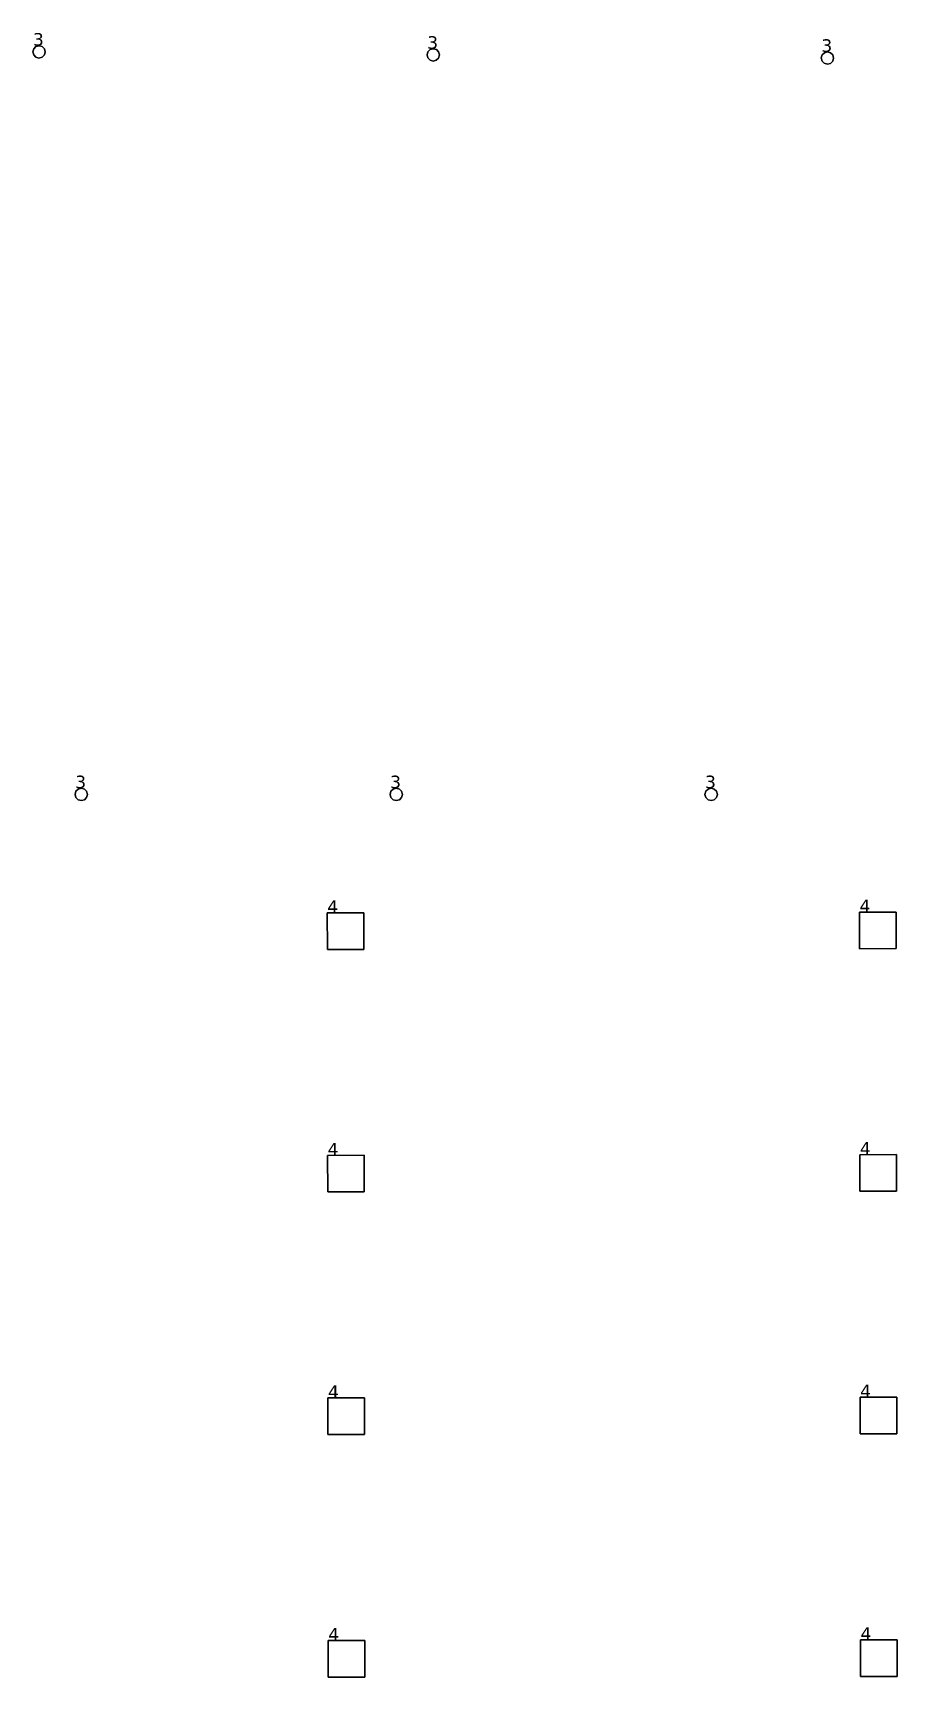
# Model space of a CAD drawing. Header units: inches. Extents: x -3 to 1235, y -1 to 963.
# Drawn here: x 172.82 to 185.22, y 182.39 to 205.99 of the extents above; entities that cross this region are included whole.
import ezdxf

# ---------------------------------------------------------------- set-up
doc = ezdxf.new("R2010")
doc.units = ezdxf.units.IN
doc.header["$MEASUREMENT"] = 0
doc.layers.add('DLX_TERR_LUM', color=7, linetype='Continuous', true_color=0x000000)
doc.layers.add('DLX_TERR_LUMKEY_IDX', color=7, linetype='Continuous', true_color=0x7f7f7f)
doc.styles.add('TableTextStyle', font='')
doc.styles.get('TableTextStyle').set_extended_font_data('VERDANA.TTF')

msp = doc.modelspace()

# ---------------------------------------------------------------- linework, layer by layer
at = {"layer": 'DLX_TERR_LUM'}
for points in [[(172.82, 205.718, 0), (172.832, 205.762, 0)], [(172.832, 205.762, 0), (172.82, 205.718, 0)], [(172.832, 205.762, 0), (172.82, 205.718, 0)], [(172.82, 205.718, 0), (172.832, 205.762, 0)], [(172.832, 205.762, 0), (172.864, 205.794, 0)], [(172.864, 205.794, 0), (172.832, 205.762, 0)], [(172.864, 205.794, 0), (172.832, 205.762, 0)], [(172.832, 205.762, 0), (172.864, 205.794, 0)], [(172.832, 205.762, 0), (172.832, 205.762, 0)], [(172.832, 205.762, 0), (172.832, 205.762, 0)], [(172.864, 205.794, 0), (172.909, 205.806, 0)], [(172.909, 205.806, 0), (172.864, 205.794, 0)], [(172.909, 205.806, 0), (172.864, 205.794, 0)], [(172.864, 205.794, 0), (172.909, 205.806, 0)], [(172.864, 205.794, 0), (172.864, 205.794, 0)], [(172.864, 205.794, 0), (172.864, 205.794, 0)], [(172.909, 205.806, 0), (172.909, 205.806, 0)], [(172.909, 205.806, 0), (172.953, 205.794, 0)], [(172.953, 205.794, 0), (172.909, 205.806, 0)], [(172.909, 205.806, 0), (172.909, 205.806, 0)], [(172.953, 205.794, 0), (172.909, 205.806, 0)], [(172.909, 205.806, 0), (172.953, 205.794, 0)], [(172.953, 205.794, 0), (172.953, 205.794, 0)], [(172.953, 205.794, 0), (172.985, 205.761, 0)], [(172.985, 205.761, 0), (172.953, 205.794, 0)], [(172.953, 205.794, 0), (172.953, 205.794, 0)], [(172.985, 205.761, 0), (172.953, 205.794, 0)], [(172.953, 205.794, 0), (172.985, 205.761, 0)], [(172.985, 205.761, 0), (172.985, 205.761, 0)], [(172.985, 205.761, 0), (172.996, 205.717, 0)], [(172.996, 205.717, 0), (172.985, 205.761, 0)], [(172.985, 205.761, 0), (172.985, 205.761, 0)], [(172.996, 205.717, 0), (172.985, 205.761, 0)], [(172.985, 205.761, 0), (172.996, 205.717, 0)], [(178.521, 205.75, 0), (178.565, 205.762, 0)], [(178.565, 205.762, 0), (178.521, 205.75, 0)], [(178.565, 205.762, 0), (178.521, 205.75, 0)], [(178.521, 205.75, 0), (178.565, 205.762, 0)], [(178.565, 205.762, 0), (178.565, 205.762, 0)], [(178.565, 205.762, 0), (178.609, 205.75, 0)], [(178.609, 205.75, 0), (178.565, 205.762, 0)], [(178.565, 205.762, 0), (178.565, 205.762, 0)], [(178.609, 205.75, 0), (178.565, 205.762, 0)], [(178.565, 205.762, 0), (178.609, 205.75, 0)], [(172.831, 205.674, 0), (172.82, 205.718, 0)], [(172.82, 205.718, 0), (172.82, 205.718, 0)], [(172.82, 205.718, 0), (172.831, 205.674, 0)], [(172.82, 205.718, 0), (172.82, 205.718, 0)], [(172.82, 205.718, 0), (172.831, 205.674, 0)], [(172.831, 205.674, 0), (172.82, 205.718, 0)], [(172.831, 205.674, 0), (172.831, 205.674, 0)], [(172.863, 205.641, 0), (172.831, 205.674, 0)], [(172.831, 205.674, 0), (172.831, 205.674, 0)], [(172.831, 205.674, 0), (172.863, 205.641, 0)], [(172.831, 205.674, 0), (172.863, 205.641, 0)], [(172.863, 205.641, 0), (172.831, 205.674, 0)], [(172.907, 205.629, 0), (172.863, 205.641, 0)], [(172.863, 205.641, 0), (172.863, 205.641, 0)], [(172.863, 205.641, 0), (172.907, 205.629, 0)], [(172.863, 205.641, 0), (172.863, 205.641, 0)], [(172.863, 205.641, 0), (172.907, 205.629, 0)], [(172.907, 205.629, 0), (172.863, 205.641, 0)], [(172.952, 205.641, 0), (172.907, 205.629, 0)], [(172.907, 205.629, 0), (172.952, 205.641, 0)], [(172.907, 205.629, 0), (172.952, 205.641, 0)], [(172.952, 205.641, 0), (172.907, 205.629, 0)], [(172.907, 205.629, 0), (172.907, 205.629, 0)], [(172.907, 205.629, 0), (172.907, 205.629, 0)], [(172.984, 205.673, 0), (172.952, 205.641, 0)], [(172.952, 205.641, 0), (172.984, 205.673, 0)], [(172.952, 205.641, 0), (172.984, 205.673, 0)], [(172.984, 205.673, 0), (172.952, 205.641, 0)], [(172.952, 205.641, 0), (172.952, 205.641, 0)], [(172.952, 205.641, 0), (172.952, 205.641, 0)], [(172.996, 205.717, 0), (172.984, 205.673, 0)], [(172.984, 205.673, 0), (172.996, 205.717, 0)], [(172.984, 205.673, 0), (172.996, 205.717, 0)], [(172.996, 205.717, 0), (172.984, 205.673, 0)], [(172.984, 205.673, 0), (172.984, 205.673, 0)], [(172.984, 205.673, 0), (172.984, 205.673, 0)], [(172.996, 205.717, 0), (172.996, 205.717, 0)], [(172.996, 205.717, 0), (172.996, 205.717, 0)], [(178.476, 205.674, 0), (178.488, 205.718, 0)], [(178.488, 205.718, 0), (178.476, 205.674, 0)], [(178.488, 205.718, 0), (178.476, 205.674, 0)], [(178.476, 205.674, 0), (178.488, 205.718, 0)], [(178.488, 205.63, 0), (178.476, 205.674, 0)], [(178.476, 205.674, 0), (178.476, 205.674, 0)], [(178.476, 205.674, 0), (178.488, 205.63, 0)], [(178.476, 205.674, 0), (178.476, 205.674, 0)], [(178.476, 205.674, 0), (178.488, 205.63, 0)], [(178.488, 205.63, 0), (178.476, 205.674, 0)], [(178.488, 205.718, 0), (178.521, 205.75, 0)], [(178.521, 205.75, 0), (178.488, 205.718, 0)], [(178.521, 205.75, 0), (178.488, 205.718, 0)], [(178.488, 205.718, 0), (178.521, 205.75, 0)], [(178.488, 205.718, 0), (178.488, 205.718, 0)], [(178.488, 205.718, 0), (178.488, 205.718, 0)], [(178.488, 205.63, 0), (178.488, 205.63, 0)], [(178.52, 205.597, 0), (178.488, 205.63, 0)], [(178.488, 205.63, 0), (178.488, 205.63, 0)], [(178.488, 205.63, 0), (178.52, 205.597, 0)], [(178.488, 205.63, 0), (178.52, 205.597, 0)], [(178.52, 205.597, 0), (178.488, 205.63, 0)], [(178.564, 205.585, 0), (178.52, 205.597, 0)], [(178.52, 205.597, 0), (178.52, 205.597, 0)], [(178.52, 205.597, 0), (178.564, 205.585, 0)], [(178.52, 205.597, 0), (178.52, 205.597, 0)], [(178.52, 205.597, 0), (178.564, 205.585, 0)], [(178.564, 205.585, 0), (178.52, 205.597, 0)], [(178.521, 205.75, 0), (178.521, 205.75, 0)], [(178.521, 205.75, 0), (178.521, 205.75, 0)], [(178.608, 205.597, 0), (178.564, 205.585, 0)], [(178.564, 205.585, 0), (178.608, 205.597, 0)], [(178.564, 205.585, 0), (178.608, 205.597, 0)], [(178.608, 205.597, 0), (178.564, 205.585, 0)], [(178.564, 205.585, 0), (178.564, 205.585, 0)], [(178.564, 205.585, 0), (178.564, 205.585, 0)], [(178.641, 205.629, 0), (178.608, 205.597, 0)], [(178.608, 205.597, 0), (178.641, 205.629, 0)], [(178.608, 205.597, 0), (178.641, 205.629, 0)], [(178.641, 205.629, 0), (178.608, 205.597, 0)], [(178.608, 205.597, 0), (178.608, 205.597, 0)], [(178.608, 205.597, 0), (178.608, 205.597, 0)], [(178.609, 205.75, 0), (178.609, 205.75, 0)], [(178.609, 205.75, 0), (178.641, 205.717, 0)], [(178.641, 205.717, 0), (178.609, 205.75, 0)], [(178.609, 205.75, 0), (178.609, 205.75, 0)], [(178.641, 205.717, 0), (178.609, 205.75, 0)], [(178.609, 205.75, 0), (178.641, 205.717, 0)], [(178.641, 205.717, 0), (178.641, 205.717, 0)], [(178.641, 205.717, 0), (178.653, 205.673, 0)], [(178.653, 205.673, 0), (178.641, 205.717, 0)], [(178.641, 205.717, 0), (178.641, 205.717, 0)], [(178.653, 205.673, 0), (178.641, 205.717, 0)], [(178.641, 205.717, 0), (178.653, 205.673, 0)], [(178.653, 205.673, 0), (178.641, 205.629, 0)], [(178.641, 205.629, 0), (178.653, 205.673, 0)], [(178.641, 205.629, 0), (178.653, 205.673, 0)], [(178.653, 205.673, 0), (178.641, 205.629, 0)], [(178.641, 205.629, 0), (178.641, 205.629, 0)], [(178.641, 205.629, 0), (178.641, 205.629, 0)], [(178.653, 205.673, 0), (178.653, 205.673, 0)], [(178.653, 205.673, 0), (178.653, 205.673, 0)], [(184.132, 205.63, 0), (184.145, 205.674, 0)], [(184.145, 205.674, 0), (184.132, 205.63, 0)], [(184.145, 205.674, 0), (184.132, 205.63, 0)], [(184.132, 205.63, 0), (184.145, 205.674, 0)], [(184.144, 205.586, 0), (184.132, 205.63, 0)], [(184.132, 205.63, 0), (184.132, 205.63, 0)], [(184.132, 205.63, 0), (184.144, 205.586, 0)], [(184.132, 205.63, 0), (184.132, 205.63, 0)], [(184.132, 205.63, 0), (184.144, 205.586, 0)], [(184.144, 205.586, 0), (184.132, 205.63, 0)], [(184.144, 205.586, 0), (184.144, 205.586, 0)], [(184.176, 205.553, 0), (184.144, 205.586, 0)], [(184.144, 205.586, 0), (184.144, 205.586, 0)], [(184.144, 205.586, 0), (184.176, 205.553, 0)], [(184.144, 205.586, 0), (184.176, 205.553, 0)], [(184.176, 205.553, 0), (184.144, 205.586, 0)], [(184.145, 205.674, 0), (184.177, 205.706, 0)], [(184.177, 205.706, 0), (184.145, 205.674, 0)], [(184.177, 205.706, 0), (184.145, 205.674, 0)], [(184.145, 205.674, 0), (184.177, 205.706, 0)], [(184.145, 205.674, 0), (184.145, 205.674, 0)], [(184.145, 205.674, 0), (184.145, 205.674, 0)], [(184.22, 205.541, 0), (184.176, 205.553, 0)], [(184.176, 205.553, 0), (184.176, 205.553, 0)], [(184.176, 205.553, 0), (184.22, 205.541, 0)], [(184.176, 205.553, 0), (184.176, 205.553, 0)], [(184.176, 205.553, 0), (184.22, 205.541, 0)], [(184.22, 205.541, 0), (184.176, 205.553, 0)], [(184.177, 205.706, 0), (184.221, 205.718, 0)], [(184.221, 205.718, 0), (184.177, 205.706, 0)], [(184.221, 205.718, 0), (184.177, 205.706, 0)], [(184.177, 205.706, 0), (184.221, 205.718, 0)], [(184.177, 205.706, 0), (184.177, 205.706, 0)], [(184.177, 205.706, 0), (184.177, 205.706, 0)], [(184.264, 205.552, 0), (184.22, 205.541, 0)], [(184.22, 205.541, 0), (184.264, 205.552, 0)], [(184.22, 205.541, 0), (184.264, 205.552, 0)], [(184.264, 205.552, 0), (184.22, 205.541, 0)], [(184.22, 205.541, 0), (184.22, 205.541, 0)], [(184.22, 205.541, 0), (184.22, 205.541, 0)], [(184.221, 205.718, 0), (184.221, 205.718, 0)], [(184.221, 205.718, 0), (184.266, 205.705, 0)], [(184.266, 205.705, 0), (184.221, 205.718, 0)], [(184.221, 205.718, 0), (184.221, 205.718, 0)], [(184.266, 205.705, 0), (184.221, 205.718, 0)], [(184.221, 205.718, 0), (184.266, 205.705, 0)], [(184.297, 205.584, 0), (184.264, 205.552, 0)], [(184.264, 205.552, 0), (184.297, 205.584, 0)], [(184.264, 205.552, 0), (184.297, 205.584, 0)], [(184.297, 205.584, 0), (184.264, 205.552, 0)], [(184.264, 205.552, 0), (184.264, 205.552, 0)], [(184.264, 205.552, 0), (184.264, 205.552, 0)], [(184.266, 205.705, 0), (184.266, 205.705, 0)], [(184.266, 205.705, 0), (184.298, 205.673, 0)], [(184.298, 205.673, 0), (184.266, 205.705, 0)], [(184.266, 205.705, 0), (184.266, 205.705, 0)], [(184.298, 205.673, 0), (184.266, 205.705, 0)], [(184.266, 205.705, 0), (184.298, 205.673, 0)], [(184.309, 205.629, 0), (184.297, 205.584, 0)], [(184.297, 205.584, 0), (184.309, 205.629, 0)], [(184.297, 205.584, 0), (184.309, 205.629, 0)], [(184.309, 205.629, 0), (184.297, 205.584, 0)], [(184.297, 205.584, 0), (184.297, 205.584, 0)], [(184.297, 205.584, 0), (184.297, 205.584, 0)], [(184.298, 205.673, 0), (184.298, 205.673, 0)], [(184.298, 205.673, 0), (184.309, 205.629, 0)], [(184.309, 205.629, 0), (184.298, 205.673, 0)], [(184.298, 205.673, 0), (184.298, 205.673, 0)], [(184.309, 205.629, 0), (184.298, 205.673, 0)], [(184.298, 205.673, 0), (184.309, 205.629, 0)], [(184.309, 205.629, 0), (184.309, 205.629, 0)], [(184.309, 205.629, 0), (184.309, 205.629, 0)], [(173.438, 195.107, 0), (173.471, 195.139, 0)], [(173.471, 195.139, 0), (173.438, 195.107, 0)], [(173.471, 195.139, 0), (173.438, 195.107, 0)], [(173.438, 195.107, 0), (173.471, 195.139, 0)], [(173.471, 195.139, 0), (173.515, 195.151, 0)], [(173.515, 195.151, 0), (173.471, 195.139, 0)], [(173.515, 195.151, 0), (173.471, 195.139, 0)], [(173.471, 195.139, 0), (173.515, 195.151, 0)], [(173.471, 195.139, 0), (173.471, 195.139, 0)], [(173.471, 195.139, 0), (173.471, 195.139, 0)], [(173.515, 195.151, 0), (173.515, 195.151, 0)], [(173.515, 195.151, 0), (173.559, 195.139, 0)], [(173.559, 195.139, 0), (173.515, 195.151, 0)], [(173.515, 195.151, 0), (173.515, 195.151, 0)], [(173.559, 195.139, 0), (173.515, 195.151, 0)], [(173.515, 195.151, 0), (173.559, 195.139, 0)], [(173.559, 195.139, 0), (173.559, 195.139, 0)], [(173.559, 195.139, 0), (173.591, 195.107, 0)], [(173.591, 195.107, 0), (173.559, 195.139, 0)], [(173.559, 195.139, 0), (173.559, 195.139, 0)], [(173.591, 195.107, 0), (173.559, 195.139, 0)], [(173.559, 195.139, 0), (173.591, 195.107, 0)], [(177.957, 195.107, 0), (177.99, 195.139, 0)], [(177.99, 195.139, 0), (177.957, 195.107, 0)], [(177.99, 195.139, 0), (177.957, 195.107, 0)], [(177.957, 195.107, 0), (177.99, 195.139, 0)], [(177.99, 195.139, 0), (178.034, 195.151, 0)], [(178.034, 195.151, 0), (177.99, 195.139, 0)], [(178.034, 195.151, 0), (177.99, 195.139, 0)], [(177.99, 195.139, 0), (178.034, 195.151, 0)], [(177.99, 195.139, 0), (177.99, 195.139, 0)], [(177.99, 195.139, 0), (177.99, 195.139, 0)], [(178.034, 195.151, 0), (178.034, 195.151, 0)], [(178.034, 195.151, 0), (178.078, 195.139, 0)], [(178.078, 195.139, 0), (178.034, 195.151, 0)], [(178.034, 195.151, 0), (178.034, 195.151, 0)], [(178.078, 195.139, 0), (178.034, 195.151, 0)], [(178.034, 195.151, 0), (178.078, 195.139, 0)], [(178.078, 195.139, 0), (178.078, 195.139, 0)], [(178.078, 195.139, 0), (178.11, 195.107, 0)], [(178.11, 195.107, 0), (178.078, 195.139, 0)], [(178.078, 195.139, 0), (178.078, 195.139, 0)], [(178.11, 195.107, 0), (178.078, 195.139, 0)], [(178.078, 195.139, 0), (178.11, 195.107, 0)], [(182.476, 195.107, 0), (182.509, 195.139, 0)], [(182.509, 195.139, 0), (182.476, 195.107, 0)], [(182.509, 195.139, 0), (182.476, 195.107, 0)], [(182.476, 195.107, 0), (182.509, 195.139, 0)], [(182.509, 195.139, 0), (182.553, 195.151, 0)], [(182.553, 195.151, 0), (182.509, 195.139, 0)], [(182.553, 195.151, 0), (182.509, 195.139, 0)], [(182.509, 195.139, 0), (182.553, 195.151, 0)], [(182.509, 195.139, 0), (182.509, 195.139, 0)], [(182.509, 195.139, 0), (182.509, 195.139, 0)], [(182.553, 195.151, 0), (182.553, 195.151, 0)], [(182.553, 195.151, 0), (182.597, 195.139, 0)], [(182.597, 195.139, 0), (182.553, 195.151, 0)], [(182.553, 195.151, 0), (182.553, 195.151, 0)], [(182.597, 195.139, 0), (182.553, 195.151, 0)], [(182.553, 195.151, 0), (182.597, 195.139, 0)], [(182.597, 195.139, 0), (182.597, 195.139, 0)], [(182.597, 195.139, 0), (182.629, 195.107, 0)], [(182.629, 195.107, 0), (182.597, 195.139, 0)], [(182.597, 195.139, 0), (182.597, 195.139, 0)], [(182.629, 195.107, 0), (182.597, 195.139, 0)], [(182.597, 195.139, 0), (182.629, 195.107, 0)], [(173.426, 195.062, 0), (173.438, 195.107, 0)], [(173.438, 195.107, 0), (173.426, 195.062, 0)], [(173.438, 195.107, 0), (173.426, 195.062, 0)], [(173.426, 195.062, 0), (173.438, 195.107, 0)], [(173.438, 195.018, 0), (173.426, 195.062, 0)], [(173.426, 195.062, 0), (173.426, 195.062, 0)], [(173.426, 195.062, 0), (173.438, 195.018, 0)], [(173.426, 195.062, 0), (173.426, 195.062, 0)], [(173.426, 195.062, 0), (173.438, 195.018, 0)], [(173.438, 195.018, 0), (173.426, 195.062, 0)], [(173.438, 195.107, 0), (173.438, 195.107, 0)], [(173.438, 195.107, 0), (173.438, 195.107, 0)], [(173.438, 195.018, 0), (173.438, 195.018, 0)], [(173.471, 194.986, 0), (173.438, 195.018, 0)], [(173.438, 195.018, 0), (173.438, 195.018, 0)], [(173.438, 195.018, 0), (173.471, 194.986, 0)], [(173.438, 195.018, 0), (173.471, 194.986, 0)], [(173.471, 194.986, 0), (173.438, 195.018, 0)], [(173.515, 194.974, 0), (173.471, 194.986, 0)], [(173.471, 194.986, 0), (173.471, 194.986, 0)], [(173.471, 194.986, 0), (173.515, 194.974, 0)], [(173.471, 194.986, 0), (173.471, 194.986, 0)], [(173.471, 194.986, 0), (173.515, 194.974, 0)], [(173.515, 194.974, 0), (173.471, 194.986, 0)], [(173.559, 194.986, 0), (173.515, 194.974, 0)], [(173.515, 194.974, 0), (173.559, 194.986, 0)], [(173.515, 194.974, 0), (173.559, 194.986, 0)], [(173.559, 194.986, 0), (173.515, 194.974, 0)], [(173.515, 194.974, 0), (173.515, 194.974, 0)], [(173.515, 194.974, 0), (173.515, 194.974, 0)], [(173.591, 195.018, 0), (173.559, 194.986, 0)], [(173.559, 194.986, 0), (173.591, 195.018, 0)], [(173.559, 194.986, 0), (173.591, 195.018, 0)], [(173.591, 195.018, 0), (173.559, 194.986, 0)], [(173.559, 194.986, 0), (173.559, 194.986, 0)], [(173.559, 194.986, 0), (173.559, 194.986, 0)], [(173.591, 195.107, 0), (173.591, 195.107, 0)], [(173.591, 195.107, 0), (173.603, 195.062, 0)], [(173.603, 195.062, 0), (173.591, 195.107, 0)], [(173.591, 195.107, 0), (173.591, 195.107, 0)], [(173.603, 195.062, 0), (173.591, 195.107, 0)], [(173.591, 195.107, 0), (173.603, 195.062, 0)], [(173.603, 195.062, 0), (173.591, 195.018, 0)], [(173.591, 195.018, 0), (173.603, 195.062, 0)], [(173.591, 195.018, 0), (173.603, 195.062, 0)], [(173.603, 195.062, 0), (173.591, 195.018, 0)], [(173.591, 195.018, 0), (173.591, 195.018, 0)], [(173.591, 195.018, 0), (173.591, 195.018, 0)], [(173.603, 195.062, 0), (173.603, 195.062, 0)], [(173.603, 195.062, 0), (173.603, 195.062, 0)], [(177.945, 195.062, 0), (177.957, 195.107, 0)], [(177.957, 195.107, 0), (177.945, 195.062, 0)], [(177.957, 195.107, 0), (177.945, 195.062, 0)], [(177.945, 195.062, 0), (177.957, 195.107, 0)], [(177.957, 195.018, 0), (177.945, 195.062, 0)], [(177.945, 195.062, 0), (177.945, 195.062, 0)], [(177.945, 195.062, 0), (177.957, 195.018, 0)], [(177.945, 195.062, 0), (177.945, 195.062, 0)], [(177.945, 195.062, 0), (177.957, 195.018, 0)], [(177.957, 195.018, 0), (177.945, 195.062, 0)], [(177.957, 195.107, 0), (177.957, 195.107, 0)], [(177.957, 195.107, 0), (177.957, 195.107, 0)], [(177.957, 195.018, 0), (177.957, 195.018, 0)], [(177.99, 194.986, 0), (177.957, 195.018, 0)], [(177.957, 195.018, 0), (177.957, 195.018, 0)], [(177.957, 195.018, 0), (177.99, 194.986, 0)], [(177.957, 195.018, 0), (177.99, 194.986, 0)], [(177.99, 194.986, 0), (177.957, 195.018, 0)], [(178.034, 194.974, 0), (177.99, 194.986, 0)], [(177.99, 194.986, 0), (177.99, 194.986, 0)], [(177.99, 194.986, 0), (178.034, 194.974, 0)], [(177.99, 194.986, 0), (177.99, 194.986, 0)], [(177.99, 194.986, 0), (178.034, 194.974, 0)], [(178.034, 194.974, 0), (177.99, 194.986, 0)], [(178.078, 194.986, 0), (178.034, 194.974, 0)], [(178.034, 194.974, 0), (178.078, 194.986, 0)], [(178.034, 194.974, 0), (178.078, 194.986, 0)], [(178.078, 194.986, 0), (178.034, 194.974, 0)], [(178.034, 194.974, 0), (178.034, 194.974, 0)], [(178.034, 194.974, 0), (178.034, 194.974, 0)], [(178.11, 195.018, 0), (178.078, 194.986, 0)], [(178.078, 194.986, 0), (178.11, 195.018, 0)], [(178.078, 194.986, 0), (178.11, 195.018, 0)], [(178.11, 195.018, 0), (178.078, 194.986, 0)], [(178.078, 194.986, 0), (178.078, 194.986, 0)], [(178.078, 194.986, 0), (178.078, 194.986, 0)], [(178.11, 195.107, 0), (178.11, 195.107, 0)], [(178.11, 195.107, 0), (178.122, 195.062, 0)], [(178.122, 195.062, 0), (178.11, 195.107, 0)], [(178.11, 195.107, 0), (178.11, 195.107, 0)], [(178.122, 195.062, 0), (178.11, 195.107, 0)], [(178.11, 195.107, 0), (178.122, 195.062, 0)], [(178.122, 195.062, 0), (178.11, 195.018, 0)], [(178.11, 195.018, 0), (178.122, 195.062, 0)], [(178.11, 195.018, 0), (178.122, 195.062, 0)], [(178.122, 195.062, 0), (178.11, 195.018, 0)], [(178.11, 195.018, 0), (178.11, 195.018, 0)], [(178.11, 195.018, 0), (178.11, 195.018, 0)], [(178.122, 195.062, 0), (178.122, 195.062, 0)], [(178.122, 195.062, 0), (178.122, 195.062, 0)], [(182.464, 195.062, 0), (182.476, 195.107, 0)], [(182.476, 195.107, 0), (182.464, 195.062, 0)], [(182.476, 195.107, 0), (182.464, 195.062, 0)], [(182.464, 195.062, 0), (182.476, 195.107, 0)], [(182.476, 195.018, 0), (182.464, 195.062, 0)], [(182.464, 195.062, 0), (182.464, 195.062, 0)], [(182.464, 195.062, 0), (182.476, 195.018, 0)], [(182.464, 195.062, 0), (182.464, 195.062, 0)], [(182.464, 195.062, 0), (182.476, 195.018, 0)], [(182.476, 195.018, 0), (182.464, 195.062, 0)], [(182.476, 195.107, 0), (182.476, 195.107, 0)], [(182.476, 195.107, 0), (182.476, 195.107, 0)], [(182.476, 195.018, 0), (182.476, 195.018, 0)], [(182.509, 194.986, 0), (182.476, 195.018, 0)], [(182.476, 195.018, 0), (182.476, 195.018, 0)], [(182.476, 195.018, 0), (182.509, 194.986, 0)], [(182.476, 195.018, 0), (182.509, 194.986, 0)], [(182.509, 194.986, 0), (182.476, 195.018, 0)], [(182.553, 194.974, 0), (182.509, 194.986, 0)], [(182.509, 194.986, 0), (182.509, 194.986, 0)], [(182.509, 194.986, 0), (182.553, 194.974, 0)], [(182.509, 194.986, 0), (182.509, 194.986, 0)], [(182.509, 194.986, 0), (182.553, 194.974, 0)], [(182.553, 194.974, 0), (182.509, 194.986, 0)], [(182.597, 194.986, 0), (182.553, 194.974, 0)], [(182.553, 194.974, 0), (182.597, 194.986, 0)], [(182.553, 194.974, 0), (182.597, 194.986, 0)], [(182.597, 194.986, 0), (182.553, 194.974, 0)], [(182.553, 194.974, 0), (182.553, 194.974, 0)], [(182.553, 194.974, 0), (182.553, 194.974, 0)], [(182.629, 195.018, 0), (182.597, 194.986, 0)], [(182.597, 194.986, 0), (182.629, 195.018, 0)], [(182.597, 194.986, 0), (182.629, 195.018, 0)], [(182.629, 195.018, 0), (182.597, 194.986, 0)], [(182.597, 194.986, 0), (182.597, 194.986, 0)], [(182.597, 194.986, 0), (182.597, 194.986, 0)], [(182.629, 195.107, 0), (182.629, 195.107, 0)], [(182.629, 195.107, 0), (182.641, 195.062, 0)], [(182.641, 195.062, 0), (182.629, 195.107, 0)], [(182.629, 195.107, 0), (182.629, 195.107, 0)], [(182.641, 195.062, 0), (182.629, 195.107, 0)], [(182.629, 195.107, 0), (182.641, 195.062, 0)], [(182.641, 195.062, 0), (182.629, 195.018, 0)], [(182.629, 195.018, 0), (182.641, 195.062, 0)], [(182.629, 195.018, 0), (182.641, 195.062, 0)], [(182.641, 195.062, 0), (182.629, 195.018, 0)], [(182.629, 195.018, 0), (182.629, 195.018, 0)], [(182.629, 195.018, 0), (182.629, 195.018, 0)], [(182.641, 195.062, 0), (182.641, 195.062, 0)], [(182.641, 195.062, 0), (182.641, 195.062, 0)], [(177.045, 192.837, 0), (177.044, 193.362, 0)], [(177.044, 193.362, 0), (177.044, 193.362, 0)], [(177.044, 193.362, 0), (177.045, 192.837, 0)], [(177.044, 193.362, 0), (177.569, 193.362, 0)], [(177.569, 193.362, 0), (177.044, 193.362, 0)], [(177.044, 193.362, 0), (177.044, 193.362, 0)], [(177.569, 193.362, 0), (177.044, 193.362, 0)], [(177.044, 193.362, 0), (177.045, 192.837, 0)], [(177.045, 192.837, 0), (177.044, 193.362, 0)], [(177.044, 193.362, 0), (177.569, 193.362, 0)], [(177.569, 193.362, 0), (177.569, 193.362, 0)], [(177.569, 193.362, 0), (177.57, 192.837, 0)], [(177.57, 192.837, 0), (177.569, 193.362, 0)], [(177.569, 193.362, 0), (177.569, 193.362, 0)], [(177.57, 192.837, 0), (177.569, 193.362, 0)], [(177.569, 193.362, 0), (177.57, 192.837, 0)], [(184.681, 193.372, 0), (185.206, 193.373, 0)], [(185.206, 193.373, 0), (184.681, 193.372, 0)], [(185.206, 193.373, 0), (184.681, 193.372, 0)], [(184.681, 193.372, 0), (185.206, 193.373, 0)], [(184.681, 192.847, 0), (184.681, 193.372, 0)], [(184.681, 193.372, 0), (184.681, 193.372, 0)], [(184.681, 193.372, 0), (184.681, 192.847, 0)], [(184.681, 193.372, 0), (184.681, 193.372, 0)], [(184.681, 193.372, 0), (184.681, 192.847, 0)], [(184.681, 192.847, 0), (184.681, 193.372, 0)], [(185.206, 193.373, 0), (185.206, 193.373, 0)], [(185.206, 193.373, 0), (185.206, 192.848, 0)], [(185.206, 192.848, 0), (185.206, 193.373, 0)], [(185.206, 193.373, 0), (185.206, 193.373, 0)], [(185.206, 192.848, 0), (185.206, 193.373, 0)], [(185.206, 193.373, 0), (185.206, 192.848, 0)], [(177.57, 192.837, 0), (177.045, 192.837, 0)], [(177.045, 192.837, 0), (177.045, 192.837, 0)], [(177.045, 192.837, 0), (177.57, 192.837, 0)], [(177.045, 192.837, 0), (177.045, 192.837, 0)], [(177.045, 192.837, 0), (177.57, 192.837, 0)], [(177.57, 192.837, 0), (177.045, 192.837, 0)], [(177.57, 192.837, 0), (177.57, 192.837, 0)], [(177.57, 192.837, 0), (177.57, 192.837, 0)], [(185.206, 192.848, 0), (184.681, 192.847, 0)], [(184.681, 192.847, 0), (185.206, 192.848, 0)], [(184.681, 192.847, 0), (185.206, 192.848, 0)], [(185.206, 192.848, 0), (184.681, 192.847, 0)], [(184.681, 192.847, 0), (184.681, 192.847, 0)], [(184.681, 192.847, 0), (184.681, 192.847, 0)], [(185.206, 192.848, 0), (185.206, 192.848, 0)], [(185.206, 192.848, 0), (185.206, 192.848, 0)], [(177.049, 189.881, 0), (177.574, 189.882, 0)], [(177.574, 189.882, 0), (177.049, 189.881, 0)], [(177.574, 189.882, 0), (177.049, 189.881, 0)], [(177.049, 189.881, 0), (177.574, 189.882, 0)], [(177.05, 189.356, 0), (177.049, 189.881, 0)], [(177.049, 189.881, 0), (177.049, 189.881, 0)], [(177.049, 189.881, 0), (177.05, 189.356, 0)], [(177.049, 189.881, 0), (177.049, 189.881, 0)], [(177.049, 189.881, 0), (177.05, 189.356, 0)], [(177.05, 189.356, 0), (177.049, 189.881, 0)], [(177.574, 189.882, 0), (177.574, 189.882, 0)], [(177.574, 189.882, 0), (177.575, 189.357, 0)], [(177.575, 189.357, 0), (177.574, 189.882, 0)], [(177.574, 189.882, 0), (177.574, 189.882, 0)], [(177.575, 189.357, 0), (177.574, 189.882, 0)], [(177.574, 189.882, 0), (177.575, 189.357, 0)], [(184.686, 189.891, 0), (185.211, 189.892, 0)], [(185.211, 189.892, 0), (184.686, 189.891, 0)], [(185.211, 189.892, 0), (184.686, 189.891, 0)], [(184.686, 189.891, 0), (185.211, 189.892, 0)], [(184.686, 189.366, 0), (184.686, 189.891, 0)], [(184.686, 189.891, 0), (184.686, 189.891, 0)], [(184.686, 189.891, 0), (184.686, 189.366, 0)], [(184.686, 189.891, 0), (184.686, 189.891, 0)], [(184.686, 189.891, 0), (184.686, 189.366, 0)], [(184.686, 189.366, 0), (184.686, 189.891, 0)], [(185.211, 189.892, 0), (185.211, 189.892, 0)], [(185.211, 189.892, 0), (185.211, 189.367, 0)], [(185.211, 189.367, 0), (185.211, 189.892, 0)], [(185.211, 189.892, 0), (185.211, 189.892, 0)], [(185.211, 189.367, 0), (185.211, 189.892, 0)], [(185.211, 189.892, 0), (185.211, 189.367, 0)], [(177.575, 189.357, 0), (177.05, 189.356, 0)], [(177.05, 189.356, 0), (177.575, 189.357, 0)], [(177.05, 189.356, 0), (177.575, 189.357, 0)], [(177.575, 189.357, 0), (177.05, 189.356, 0)], [(177.05, 189.356, 0), (177.05, 189.356, 0)], [(177.05, 189.356, 0), (177.05, 189.356, 0)], [(177.575, 189.357, 0), (177.575, 189.357, 0)], [(177.575, 189.357, 0), (177.575, 189.357, 0)], [(185.211, 189.367, 0), (184.686, 189.366, 0)], [(184.686, 189.366, 0), (185.211, 189.367, 0)], [(184.686, 189.366, 0), (185.211, 189.367, 0)], [(185.211, 189.367, 0), (184.686, 189.366, 0)], [(184.686, 189.366, 0), (184.686, 189.366, 0)], [(184.686, 189.366, 0), (184.686, 189.366, 0)], [(185.211, 189.367, 0), (185.211, 189.367, 0)], [(185.211, 189.367, 0), (185.211, 189.367, 0)], [(184.69, 186.41, 0), (185.215, 186.411, 0)], [(185.215, 186.411, 0), (184.69, 186.41, 0)], [(185.215, 186.411, 0), (184.69, 186.41, 0)], [(184.69, 186.41, 0), (185.215, 186.411, 0)], [(184.691, 185.885, 0), (184.69, 186.41, 0)], [(184.69, 186.41, 0), (184.69, 186.41, 0)], [(184.69, 186.41, 0), (184.691, 185.885, 0)], [(184.69, 186.41, 0), (184.69, 186.41, 0)], [(184.69, 186.41, 0), (184.691, 185.885, 0)], [(184.691, 185.885, 0), (184.69, 186.41, 0)], [(185.215, 186.411, 0), (185.215, 186.411, 0)], [(185.215, 186.411, 0), (185.216, 185.886, 0)], [(185.216, 185.886, 0), (185.215, 186.411, 0)], [(185.215, 186.411, 0), (185.215, 186.411, 0)], [(185.216, 185.886, 0), (185.215, 186.411, 0)], [(185.215, 186.411, 0), (185.216, 185.886, 0)], [(177.054, 186.4, 0), (177.579, 186.401, 0)], [(177.579, 186.401, 0), (177.054, 186.4, 0)], [(177.579, 186.401, 0), (177.054, 186.4, 0)], [(177.054, 186.4, 0), (177.579, 186.401, 0)], [(177.054, 185.875, 0), (177.054, 186.4, 0)], [(177.054, 186.4, 0), (177.054, 186.4, 0)], [(177.054, 186.4, 0), (177.054, 185.875, 0)], [(177.054, 186.4, 0), (177.054, 186.4, 0)], [(177.054, 186.4, 0), (177.054, 185.875, 0)], [(177.054, 185.875, 0), (177.054, 186.4, 0)], [(177.579, 186.401, 0), (177.579, 186.401, 0)], [(177.579, 186.401, 0), (177.579, 185.876, 0)], [(177.579, 185.876, 0), (177.579, 186.401, 0)], [(177.579, 186.401, 0), (177.579, 186.401, 0)], [(177.579, 185.876, 0), (177.579, 186.401, 0)], [(177.579, 186.401, 0), (177.579, 185.876, 0)], [(177.579, 185.876, 0), (177.054, 185.875, 0)], [(177.054, 185.875, 0), (177.579, 185.876, 0)], [(177.054, 185.875, 0), (177.579, 185.876, 0)], [(177.579, 185.876, 0), (177.054, 185.875, 0)], [(177.054, 185.875, 0), (177.054, 185.875, 0)], [(177.054, 185.875, 0), (177.054, 185.875, 0)], [(177.579, 185.876, 0), (177.579, 185.876, 0)], [(177.579, 185.876, 0), (177.579, 185.876, 0)], [(185.216, 185.886, 0), (184.691, 185.885, 0)], [(184.691, 185.885, 0), (185.216, 185.886, 0)], [(184.691, 185.885, 0), (185.216, 185.886, 0)], [(185.216, 185.886, 0), (184.691, 185.885, 0)], [(184.691, 185.885, 0), (184.691, 185.885, 0)], [(184.691, 185.885, 0), (184.691, 185.885, 0)], [(185.216, 185.886, 0), (185.216, 185.886, 0)], [(185.216, 185.886, 0), (185.216, 185.886, 0)], [(177.058, 182.919, 0), (177.583, 182.92, 0)], [(177.583, 182.92, 0), (177.058, 182.919, 0)], [(177.583, 182.92, 0), (177.058, 182.919, 0)], [(177.058, 182.919, 0), (177.583, 182.92, 0)], [(177.059, 182.394, 0), (177.058, 182.919, 0)], [(177.058, 182.919, 0), (177.058, 182.919, 0)], [(177.058, 182.919, 0), (177.059, 182.394, 0)], [(177.058, 182.919, 0), (177.058, 182.919, 0)], [(177.058, 182.919, 0), (177.059, 182.394, 0)], [(177.059, 182.394, 0), (177.058, 182.919, 0)], [(177.583, 182.92, 0), (177.583, 182.92, 0)], [(177.583, 182.92, 0), (177.584, 182.395, 0)], [(177.584, 182.395, 0), (177.583, 182.92, 0)], [(177.583, 182.92, 0), (177.583, 182.92, 0)], [(177.584, 182.395, 0), (177.583, 182.92, 0)], [(177.583, 182.92, 0), (177.584, 182.395, 0)], [(184.695, 182.929, 0), (185.22, 182.93, 0)], [(185.22, 182.93, 0), (184.695, 182.929, 0)], [(185.22, 182.93, 0), (184.695, 182.929, 0)], [(184.695, 182.929, 0), (185.22, 182.93, 0)], [(184.696, 182.404, 0), (184.695, 182.929, 0)], [(184.695, 182.929, 0), (184.695, 182.929, 0)], [(184.695, 182.929, 0), (184.696, 182.404, 0)], [(184.695, 182.929, 0), (184.695, 182.929, 0)], [(184.695, 182.929, 0), (184.696, 182.404, 0)], [(184.696, 182.404, 0), (184.695, 182.929, 0)], [(185.22, 182.93, 0), (185.22, 182.93, 0)], [(185.22, 182.93, 0), (185.221, 182.405, 0)], [(185.221, 182.405, 0), (185.22, 182.93, 0)], [(185.22, 182.93, 0), (185.22, 182.93, 0)], [(185.221, 182.405, 0), (185.22, 182.93, 0)], [(185.22, 182.93, 0), (185.221, 182.405, 0)], [(185.221, 182.405, 0), (184.696, 182.404, 0)], [(184.696, 182.404, 0), (185.221, 182.405, 0)], [(184.696, 182.404, 0), (185.221, 182.405, 0)], [(185.221, 182.405, 0), (184.696, 182.404, 0)], [(184.696, 182.404, 0), (184.696, 182.404, 0)], [(184.696, 182.404, 0), (184.696, 182.404, 0)], [(185.221, 182.405, 0), (185.221, 182.405, 0)], [(185.221, 182.405, 0), (185.221, 182.405, 0)], [(177.584, 182.395, 0), (177.059, 182.394, 0)], [(177.059, 182.394, 0), (177.584, 182.395, 0)], [(177.059, 182.394, 0), (177.584, 182.395, 0)], [(177.584, 182.395, 0), (177.059, 182.394, 0)], [(177.059, 182.394, 0), (177.059, 182.394, 0)], [(177.059, 182.394, 0), (177.059, 182.394, 0)], [(177.584, 182.395, 0), (177.584, 182.395, 0)], [(177.584, 182.395, 0), (177.584, 182.395, 0)]]:
    msp.add_polyline3d(points, dxfattribs=at)

# ---------------------------------------------------------------- texts
at = {"layer": 'DLX_TERR_LUMKEY_IDX', "style": 'TableTextStyle'}
for s, p in [('3', (172.82, 205.807)), ('3', (178.477, 205.762)), ('3', (184.133, 205.718)), ('3', (173.426, 195.151)), ('3', (177.945, 195.151)), ('3', (182.464, 195.151)), ('4', (177.044, 193.362)), ('4', (184.681, 193.372)), ('4', (177.049, 189.881)), ('4', (184.686, 189.891)), ('4', (177.054, 186.4)), ('4', (184.69, 186.41)), ('4', (184.695, 182.929)), ('4', (177.058, 182.919))]:
    msp.add_text(s, height=0.18, dxfattribs=at).set_placement(p)

doc.saveas('drawing.dxf')
